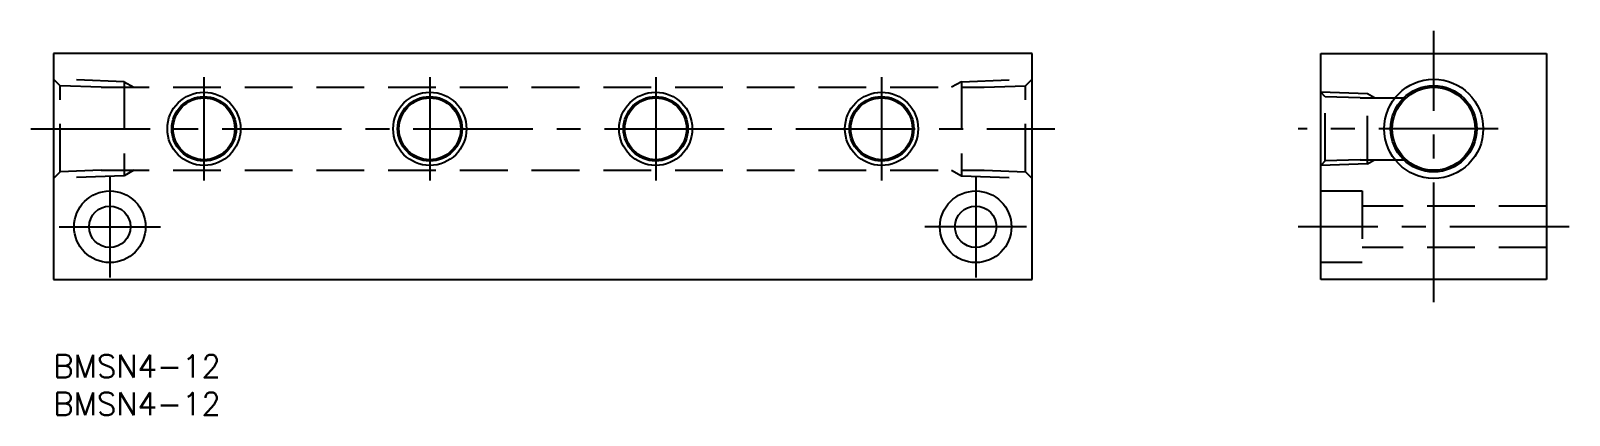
# Model space of a CAD drawing. Extents: x -3 to 201, y -8 to 43.
import ezdxf

# ---------------------------------------------------------------- set-up
doc = ezdxf.new("R2010")
doc.units = 0
doc.header["$LTSCALE"] = 0.5
doc.linetypes.add('CENTER', pattern=[50.8, 31.75, -6.35, 6.35, -6.35])
doc.linetypes.add('DASHED', pattern=[19.05, 12.7, -6.35])
for name, color, linetype in [('MSM_CENTER', 1, 'CENTER'), ('MSM_CONTINUOUS', 7, 'CONTINUOUS'), ('MSM_DASHED', 4, 'DASHED'), ('MSM_NARROW', 5, 'CONTINUOUS'), ('MSM_PART_NUMBER', 7, 'CONTINUOUS')]:
    doc.layers.add(name, color=color, linetype=linetype)
doc.styles.get("Standard").update_dxf_attribs({"font": 'txt.shx', "height": 3, "bigfont": 'bigfont.shx'})

# ---------------------------------------------------------------- blocks, each defined once
blk = doc.blocks.new('*U8')
at = {"layer": 'MSM_PART_NUMBER'}
blk.add_text('BMSN4-12', height=3, dxfattribs=at).set_placement((0, -3))
blk = doc.blocks.new('*U9')
at = {"layer": 'MSM_PART_NUMBER'}
blk.add_text('BMSN4-12', height=3, dxfattribs=at).set_placement((0, -8))

msp = doc.modelspace()

# ---------------------------------------------------------------- linework, layer by layer
at = {"layer": 'MSM_CENTER'}
for p, q in [((183.33, 7), (183.33, 43)), ((20, 36.84), (20, 23.16)), ((50, 36.84), (50, 23.16)), ((80, 36.84), (80, 23.16)), ((110, 36.84), (110, 23.16)), ((-3, 30), (133, 30)), ((191.91, 30), (165.33, 30)), ((7.5, 23.75), (7.5, 10.25)), ((122.5, 23.75), (122.5, 10.25)), ((0.75, 17), (14.25, 17)), ((129.25, 17), (115.75, 17)), ((201.33, 17), (165.33, 17))]:
    msp.add_line(p, q, dxfattribs=at)
at = {"layer": 'MSM_CONTINUOUS'}
for p, q in [((130, 40), (0, 40)), ((0, 40), (0, 10)), ((130, 10), (130, 40)), ((168.33, 40), (198.33, 40)), ((168.33, 10), (168.33, 40)), ((198.33, 40), (198.33, 10)), ((0, 10), (130, 10)), ((198.33, 10), (168.33, 10))]:
    msp.add_line(p, q, dxfattribs=at)
for centre, radius in [((183.33, 30), 5.72), ((183.33, 30), 5.5), ((20, 30), 4.28), ((20, 30), 4.1), ((50, 30), 4.28), ((50, 30), 4.1), ((80, 30), 4.28), ((80, 30), 4.1), ((110, 30), 4.28), ((110, 30), 4.1), ((7.5, 17), 4.75), ((122.5, 17), 4.75), ((7.5, 17), 2.75), ((122.5, 17), 2.75)]:
    msp.add_circle(centre, radius, dxfattribs=at)
at = {"layer": 'MSM_DASHED'}
for p, q in [((9.4, 36.25), (0, 36.58)), ((0.89, 35.69), (0, 36.58)), ((6.37, 35.5), (0.89, 35.69)), ((0.89, 24.31), (0.89, 35.69)), ((6.37, 35.5), (123.63, 35.5)), ((9.4, 36.25), (10.7, 35.5)), ((9.4, 36.25), (9.4, 23.75)), ((120.6, 36.25), (119.3, 35.5)), ((120.6, 36.25), (130, 36.58)), ((120.6, 36.25), (120.6, 23.75)), ((123.63, 35.5), (129.11, 35.69)), ((129.11, 35.69), (130, 36.58)), ((129.11, 24.31), (129.11, 35.69)), ((174.53, 34.65), (168.33, 34.86)), ((168.93, 34.26), (168.33, 34.86)), ((173.57, 34.1), (168.93, 34.26)), ((168.93, 25.74), (168.93, 34.26)), ((173.57, 34.1), (179.66, 34.1)), ((175.48, 34.1), (174.53, 34.65)), ((174.53, 25.35), (174.53, 34.65)), ((168.93, 25.74), (168.33, 25.14)), ((174.53, 25.35), (168.33, 25.14)), ((173.57, 25.9), (168.93, 25.74)), ((173.57, 25.9), (179.66, 25.9)), ((174.53, 25.35), (175.48, 25.9)), ((0.89, 24.31), (0, 23.42)), ((9.4, 23.75), (0, 23.42)), ((6.37, 24.5), (0.89, 24.31)), ((6.37, 24.5), (123.63, 24.5)), ((10.7, 24.5), (9.4, 23.75)), ((119.3, 24.5), (120.6, 23.75)), ((120.6, 23.75), (130, 23.42)), ((123.63, 24.5), (129.11, 24.31)), ((129.11, 24.31), (130, 23.42)), ((168.33, 21.75), (173.83, 21.75)), ((173.83, 21.75), (173.83, 12.25)), ((198.33, 19.75), (173.83, 19.75)), ((198.33, 14.25), (173.83, 14.25)), ((173.83, 12.25), (168.33, 12.25))]:
    msp.add_line(p, q, dxfattribs=at)
at = {"layer": 'MSM_NARROW'}
for centre, radius in [((20, 30), 4.86), ((50, 30), 4.86), ((80, 30), 4.86), ((110, 30), 4.86), ((183.33, 30), 6.58)]:
    msp.add_circle(centre, radius, dxfattribs=at)

# ---------------------------------------------------------------- block references
at = {"layer": 'MSM_CONTINUOUS'}
for name in ['*U8', '*U9']:
    msp.add_blockref(name, (0, 0), dxfattribs=at)

doc.saveas('drawing.dxf')
